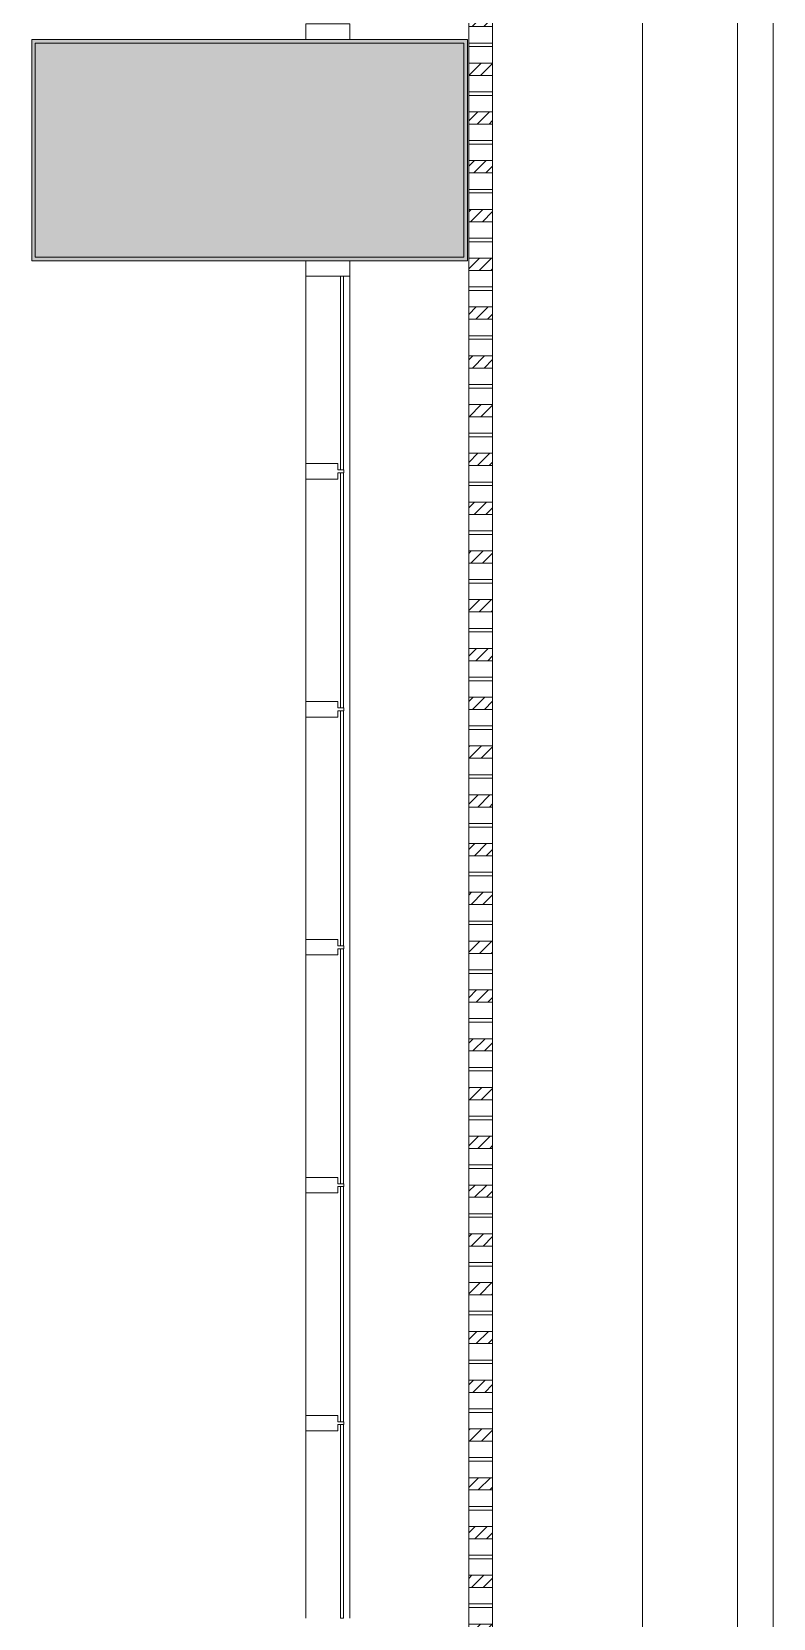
# Model space of a CAD drawing. Header units: millimetres. Extents: x -32090 to 18410, y 18847 to 76047.
# Drawn here: x 15295 to 18410, y 41277 to 47945 of the extents above; entities that cross this region are included whole.
import ezdxf

# ---------------------------------------------------------------- set-up
doc = ezdxf.new("R2010")
doc.units = ezdxf.units.MM
for name, color, linetype, lineweight in [('A-FLOR', 192, 'Continuous', 5), ('A-GLAZ-CURT', 52, 'Continuous', 5), ('A-GLAZ-CWMG', 51, 'Continuous', 5), ('A-WALL', 113, 'Continuous', 5), ('A-WALL-PATT', 111, 'Continuous', 5), ('S-COLS', 52, 'Continuous', 5)]:
    doc.layers.add(name, color=color, linetype=linetype, lineweight=lineweight)

# ---------------------------------------------------------------- blocks, each defined once
blk = doc.blocks.new('GUTTER_1 - GUTTER_1-8544427-1st Traffic Floor Plan - Pedestrian')
at = {"layer": 'A-FLOR'}
for p, q in [((18410.1, 76047.2), (18410.1, 18847)), ((18260.1, 18997), (18260.1, 75897.2))]:
    blk.add_line(p, q, dxfattribs=at)
blk = doc.blocks.new('System Panel - Glass 12mm-11553721-1st Traffic Floor Plan - Pedestrian')
at = {"layer": 'A-GLAZ-CURT'}
for p, q in [((407, -26.5), (-407, -26.5)), ((-407, -26.5), (-407, -38.5)), ((-407, -38.5), (407, -38.5)), ((407, -38.5), (407, -26.5))]:
    blk.add_line(p, q, dxfattribs=at)
blk = doc.blocks.new('System Panel - Glass 12mm-11553712-1st Traffic Floor Plan - Pedestrian')
at = {"layer": 'A-GLAZ-CURT'}
for p, q in [((494, -26.5), (-494, -26.5)), ((-494, -26.5), (-494, -38.5)), ((-494, -38.5), (494, -38.5)), ((494, -38.5), (494, -26.5))]:
    blk.add_line(p, q, dxfattribs=at)
blk = doc.blocks.new('Rectangular Mullion - 185x65-11553719-1st Traffic Floor Plan - Pedestrian')
at = {"layer": 'A-GLAZ-CWMG'}
for p, q in [((16446.1, 46129.5), (16446.1, 46917)), ((16631.1, 46917), (16631.1, 46097))]:
    blk.add_line(p, q, dxfattribs=at)
blk = doc.blocks.new('Rectangular Mullion - 185x65-11428803-1st Traffic Floor Plan - Pedestrian')
at = {"layer": 'A-GLAZ-CWMG'}
for p, q in [((16446.1, 38354.5), (16446.1, 39289.5)), ((16631.1, 39322), (16631.1, 38322))]:
    blk.add_line(p, q, dxfattribs=at)
blk = doc.blocks.new('Rectangular Mullion - 185x65-11553720-1st Traffic Floor Plan - Pedestrian')
at = {"layer": 'A-GLAZ-CWMG'}
for p, q in [((16631.1, 42097), (16631.1, 41277)), ((16446.1, 41277), (16446.1, 42064.5))]:
    blk.add_line(p, q, dxfattribs=at)
blk = doc.blocks.new('Rectangular Mullion - 165X65-11553710-1st Traffic Floor Plan - Pedestrian')
at = {"layer": 'A-GLAZ-CWMG'}
for p, q in [((-32.5, 50), (-32.5, 185)), ((-32.5, 185), (32.5, 185)), ((32.5, 185), (32.5, 50)), ((-6, 50), (-32.5, 50)), ((-6, 25), (-6, 50)), ((6, 25), (-6, 25)), ((32.5, 50), (6, 50)), ((6, 50), (6, 25))]:
    blk.add_line(p, q, dxfattribs=at)
blk = doc.blocks.new('Rectangular Mullion - 185x65-11553714-1st Traffic Floor Plan - Pedestrian')
at = {"layer": 'A-GLAZ-CWMG'}
for p, q in [((0, 185), (-65, 185)), ((-65, 185), (-65, 0)), ((0, 0), (0, 185)), ((-65, 0), (0, 0))]:
    blk.add_line(p, q, dxfattribs=at)
blk = doc.blocks.new('Rectangular Mullion - 185x65-11553713-1st Traffic Floor Plan - Pedestrian')
at = {"layer": 'A-GLAZ-CWMG'}
for p, q in [((-65, 0), (-65, 185)), ((-65, 185), (0, 185)), ((0, 185), (0, 0)), ((0, 0), (-65, 0))]:
    blk.add_line(p, q, dxfattribs=at)
blk = doc.blocks.new('X Block - X Block-V265-1st Traffic Floor Plan - Pedestrian')
at = {"layer": 'A-GLAZ-CURT'}
h = blk.add_hatch(dxfattribs=at)
h.set_pattern_fill('FP_249', color=256, style=0, pattern_type=2)
h.set_pattern_definition([(135, (47984.496, -17181.066), (-24.748737, -24.748737), [])])
h.paths.add_polyline_path([(18.3, -50), (18.3, 50), (-33.3, 50), (-33.3, -50)])
for p, q in [((-102.5, 50), (-102.5, -50)), ((-102.5, 50), (-33.3, 50)), ((18.3, 50), (-33.3, 50)), ((-33.3, 50), (-33.3, -50)), ((18.3, -50), (18.3, 50)), ((18.3, 50), (87.5, 50)), ((87.5, 50), (87.5, -50)), ((-33.3, -50), (-102.5, -50)), ((-33.3, -50), (18.3, -50)), ((87.5, -50), (18.3, -50))]:
    blk.add_line(p, q, dxfattribs=at)
blk = doc.blocks.new('X Block - X Block-V266-1st Traffic Floor Plan - Pedestrian')
at = {"layer": 'A-GLAZ-CURT'}
h = blk.add_hatch(dxfattribs=at)
h.set_pattern_fill('FP_250', color=256, style=0, pattern_type=2)
h.set_pattern_definition([(135, (47779.496, -17181.066), (-24.748737, -24.748737), [])])
h.paths.add_polyline_path([(18.3, -50), (18.3, 50), (-33.3, 50), (-33.3, -50)])
for p, q in [((-102.5, 50), (-102.5, -50)), ((-102.5, 50), (-33.3, 50)), ((18.3, 50), (-33.3, 50)), ((-33.3, 50), (-33.3, -50)), ((18.3, -50), (18.3, 50)), ((18.3, 50), (87.5, 50)), ((87.5, 50), (87.5, -50)), ((-33.3, -50), (-102.5, -50)), ((-33.3, -50), (18.3, -50)), ((87.5, -50), (18.3, -50))]:
    blk.add_line(p, q, dxfattribs=at)
blk = doc.blocks.new('X Block - X Block-V267-1st Traffic Floor Plan - Pedestrian')
at = {"layer": 'A-GLAZ-CURT'}
h = blk.add_hatch(dxfattribs=at)
h.set_pattern_fill('FP_251', color=256, style=0, pattern_type=2)
h.set_pattern_definition([(135, (47574.496, -17181.066), (-24.748737, -24.748737), [])])
h.paths.add_polyline_path([(18.3, -50), (18.3, 50), (-33.3, 50), (-33.3, -50)])
for p, q in [((-102.5, 50), (-102.5, -50)), ((-102.5, 50), (-33.3, 50)), ((18.3, 50), (-33.3, 50)), ((-33.3, 50), (-33.3, -50)), ((18.3, -50), (18.3, 50)), ((18.3, 50), (87.5, 50)), ((87.5, 50), (87.5, -50)), ((-33.3, -50), (-102.5, -50)), ((-33.3, -50), (18.3, -50)), ((87.5, -50), (18.3, -50))]:
    blk.add_line(p, q, dxfattribs=at)
blk = doc.blocks.new('X Block - X Block-V268-1st Traffic Floor Plan - Pedestrian')
at = {"layer": 'A-GLAZ-CURT'}
h = blk.add_hatch(dxfattribs=at)
h.set_pattern_fill('FP_252', color=256, style=0, pattern_type=2)
h.set_pattern_definition([(135, (47369.496, -17181.066), (-24.748737, -24.748737), [])])
h.paths.add_polyline_path([(18.3, -50), (18.3, 50), (-33.3, 50), (-33.3, -50)])
for p, q in [((-102.5, 50), (-102.5, -50)), ((-102.5, 50), (-33.3, 50)), ((18.3, 50), (-33.3, 50)), ((-33.3, 50), (-33.3, -50)), ((18.3, -50), (18.3, 50)), ((18.3, 50), (87.5, 50)), ((87.5, 50), (87.5, -50)), ((-33.3, -50), (-102.5, -50)), ((-33.3, -50), (18.3, -50)), ((87.5, -50), (18.3, -50))]:
    blk.add_line(p, q, dxfattribs=at)
blk = doc.blocks.new('X Block - X Block-V269-1st Traffic Floor Plan - Pedestrian')
at = {"layer": 'A-GLAZ-CURT'}
h = blk.add_hatch(dxfattribs=at)
h.set_pattern_fill('FP_253', color=256, style=0, pattern_type=2)
h.set_pattern_definition([(135, (47164.496, -17181.066), (-24.748737, -24.748737), [])])
h.paths.add_polyline_path([(18.3, -50), (18.3, 50), (-33.3, 50), (-33.3, -50)])
for p, q in [((-102.5, 50), (-102.5, -50)), ((-102.5, 50), (-33.3, 50)), ((18.3, 50), (-33.3, 50)), ((-33.3, 50), (-33.3, -50)), ((18.3, -50), (18.3, 50)), ((18.3, 50), (87.5, 50)), ((87.5, 50), (87.5, -50)), ((-33.3, -50), (-102.5, -50)), ((-33.3, -50), (18.3, -50)), ((87.5, -50), (18.3, -50))]:
    blk.add_line(p, q, dxfattribs=at)
blk = doc.blocks.new('X Block - X Block-V270-1st Traffic Floor Plan - Pedestrian')
at = {"layer": 'A-GLAZ-CURT'}
h = blk.add_hatch(dxfattribs=at)
h.set_pattern_fill('FP_254', color=256, style=0, pattern_type=2)
h.set_pattern_definition([(135, (46959.496, -17181.066), (-24.748737, -24.748737), [])])
h.paths.add_polyline_path([(18.3, -50), (18.3, 50), (-33.3, 50), (-33.3, -50)])
for p, q in [((-102.5, 50), (-102.5, -50)), ((-102.5, 50), (-33.3, 50)), ((18.3, 50), (-33.3, 50)), ((-33.3, 50), (-33.3, -50)), ((18.3, -50), (18.3, 50)), ((18.3, 50), (87.5, 50)), ((87.5, 50), (87.5, -50)), ((-33.3, -50), (-102.5, -50)), ((-33.3, -50), (18.3, -50)), ((87.5, -50), (18.3, -50))]:
    blk.add_line(p, q, dxfattribs=at)
blk = doc.blocks.new('X Block - X Block-V271-1st Traffic Floor Plan - Pedestrian')
at = {"layer": 'A-GLAZ-CURT'}
h = blk.add_hatch(dxfattribs=at)
h.set_pattern_fill('FP_255', color=256, style=0, pattern_type=2)
h.set_pattern_definition([(135, (46754.496, -17181.066), (-24.748737, -24.748737), [])])
h.paths.add_polyline_path([(18.3, 50), (-33.3, 50), (-33.3, -50), (18.3, -50)])
for p, q in [((-102.5, 50), (-102.5, -50)), ((-102.5, 50), (-33.3, 50)), ((18.3, 50), (-33.3, 50)), ((-33.3, 50), (-33.3, -50)), ((18.3, -50), (18.3, 50)), ((18.3, 50), (87.5, 50)), ((87.5, 50), (87.5, -50)), ((-33.3, -50), (-102.5, -50)), ((-33.3, -50), (18.3, -50)), ((87.5, -50), (18.3, -50))]:
    blk.add_line(p, q, dxfattribs=at)
blk = doc.blocks.new('X Block - X Block-V272-1st Traffic Floor Plan - Pedestrian')
at = {"layer": 'A-GLAZ-CURT'}
h = blk.add_hatch(dxfattribs=at)
h.set_pattern_fill('FP_256', color=256, style=0, pattern_type=2)
h.set_pattern_definition([(135, (46549.496, -17181.066), (-24.748737, -24.748737), [])])
h.paths.add_polyline_path([(18.3, -50), (18.3, 50), (-33.3, 50), (-33.3, -50)])
for p, q in [((-102.5, 50), (-102.5, -50)), ((-102.5, 50), (-33.3, 50)), ((18.3, 50), (-33.3, 50)), ((-33.3, 50), (-33.3, -50)), ((18.3, -50), (18.3, 50)), ((18.3, 50), (87.5, 50)), ((87.5, 50), (87.5, -50)), ((-33.3, -50), (-102.5, -50)), ((-33.3, -50), (18.3, -50)), ((87.5, -50), (18.3, -50))]:
    blk.add_line(p, q, dxfattribs=at)
blk = doc.blocks.new('X Block - X Block-V273-1st Traffic Floor Plan - Pedestrian')
at = {"layer": 'A-GLAZ-CURT'}
h = blk.add_hatch(dxfattribs=at)
h.set_pattern_fill('FP_257', color=256, style=0, pattern_type=2)
h.set_pattern_definition([(135, (46344.496, -17181.066), (-24.748737, -24.748737), [])])
h.paths.add_polyline_path([(18.3, -50), (18.3, 50), (-33.3, 50), (-33.3, -50)])
for p, q in [((-102.5, 50), (-102.5, -50)), ((-102.5, 50), (-33.3, 50)), ((18.3, 50), (-33.3, 50)), ((-33.3, 50), (-33.3, -50)), ((18.3, -50), (18.3, 50)), ((18.3, 50), (87.5, 50)), ((87.5, 50), (87.5, -50)), ((-33.3, -50), (-102.5, -50)), ((-33.3, -50), (18.3, -50)), ((87.5, -50), (18.3, -50))]:
    blk.add_line(p, q, dxfattribs=at)
blk = doc.blocks.new('X Block - X Block-V274-1st Traffic Floor Plan - Pedestrian')
at = {"layer": 'A-GLAZ-CURT'}
h = blk.add_hatch(dxfattribs=at)
h.set_pattern_fill('FP_258', color=256, style=0, pattern_type=2)
h.set_pattern_definition([(135, (46139.496, -17181.066), (-24.748737, -24.748737), [])])
h.paths.add_polyline_path([(18.3, -50), (18.3, 50), (-33.3, 50), (-33.3, -50)])
for p, q in [((-102.5, 50), (-102.5, -50)), ((-102.5, 50), (-33.3, 50)), ((18.3, 50), (-33.3, 50)), ((-33.3, 50), (-33.3, -50)), ((18.3, -50), (18.3, 50)), ((18.3, 50), (87.5, 50)), ((87.5, 50), (87.5, -50)), ((-33.3, -50), (-102.5, -50)), ((-33.3, -50), (18.3, -50)), ((87.5, -50), (18.3, -50))]:
    blk.add_line(p, q, dxfattribs=at)
blk = doc.blocks.new('X Block - X Block-V275-1st Traffic Floor Plan - Pedestrian')
at = {"layer": 'A-GLAZ-CURT'}
h = blk.add_hatch(dxfattribs=at)
h.set_pattern_fill('FP_259', color=256, style=0, pattern_type=2)
h.set_pattern_definition([(135, (45934.496, -17181.066), (-24.748737, -24.748737), [])])
h.paths.add_polyline_path([(18.3, -50), (18.3, 50), (-33.3, 50), (-33.3, -50)])
for p, q in [((-102.5, 50), (-102.5, -50)), ((-102.5, 50), (-33.3, 50)), ((18.3, 50), (-33.3, 50)), ((-33.3, 50), (-33.3, -50)), ((18.3, -50), (18.3, 50)), ((18.3, 50), (87.5, 50)), ((87.5, 50), (87.5, -50)), ((-33.3, -50), (-102.5, -50)), ((-33.3, -50), (18.3, -50)), ((87.5, -50), (18.3, -50))]:
    blk.add_line(p, q, dxfattribs=at)
blk = doc.blocks.new('X Block - X Block-V276-1st Traffic Floor Plan - Pedestrian')
at = {"layer": 'A-GLAZ-CURT'}
h = blk.add_hatch(dxfattribs=at)
h.set_pattern_fill('FP_260', color=256, style=0, pattern_type=2)
h.set_pattern_definition([(135, (45729.496, -17181.066), (-24.748737, -24.748737), [])])
h.paths.add_polyline_path([(18.3, -50), (18.3, 50), (-33.3, 50), (-33.3, -50)])
for p, q in [((-102.5, 50), (-102.5, -50)), ((-102.5, 50), (-33.3, 50)), ((18.3, 50), (-33.3, 50)), ((-33.3, 50), (-33.3, -50)), ((18.3, -50), (18.3, 50)), ((18.3, 50), (87.5, 50)), ((87.5, 50), (87.5, -50)), ((-33.3, -50), (-102.5, -50)), ((-33.3, -50), (18.3, -50)), ((87.5, -50), (18.3, -50))]:
    blk.add_line(p, q, dxfattribs=at)
blk = doc.blocks.new('X Block - X Block-V277-1st Traffic Floor Plan - Pedestrian')
at = {"layer": 'A-GLAZ-CURT'}
h = blk.add_hatch(dxfattribs=at)
h.set_pattern_fill('FP_261', color=256, style=0, pattern_type=2)
h.set_pattern_definition([(135, (45524.496, -17181.066), (-24.748737, -24.748737), [])])
h.paths.add_polyline_path([(18.3, -50), (18.3, 50), (-33.3, 50), (-33.3, -50)])
for p, q in [((-102.5, 50), (-102.5, -50)), ((-102.5, 50), (-33.3, 50)), ((18.3, 50), (-33.3, 50)), ((-33.3, 50), (-33.3, -50)), ((18.3, -50), (18.3, 50)), ((18.3, 50), (87.5, 50)), ((87.5, 50), (87.5, -50)), ((-33.3, -50), (-102.5, -50)), ((-33.3, -50), (18.3, -50)), ((87.5, -50), (18.3, -50))]:
    blk.add_line(p, q, dxfattribs=at)
blk = doc.blocks.new('X Block - X Block-V278-1st Traffic Floor Plan - Pedestrian')
at = {"layer": 'A-GLAZ-CURT'}
h = blk.add_hatch(dxfattribs=at)
h.set_pattern_fill('FP_262', color=256, style=0, pattern_type=2)
h.set_pattern_definition([(135, (45319.496, -17181.066), (-24.748737, -24.748737), [])])
h.paths.add_polyline_path([(18.3, -50), (18.3, 50), (-33.3, 50), (-33.3, -50)])
for p, q in [((-102.5, 50), (-102.5, -50)), ((-102.5, 50), (-33.3, 50)), ((18.3, 50), (-33.3, 50)), ((-33.3, 50), (-33.3, -50)), ((18.3, -50), (18.3, 50)), ((18.3, 50), (87.5, 50)), ((87.5, 50), (87.5, -50)), ((-33.3, -50), (-102.5, -50)), ((-33.3, -50), (18.3, -50)), ((87.5, -50), (18.3, -50))]:
    blk.add_line(p, q, dxfattribs=at)
blk = doc.blocks.new('X Block - X Block-V279-1st Traffic Floor Plan - Pedestrian')
at = {"layer": 'A-GLAZ-CURT'}
h = blk.add_hatch(dxfattribs=at)
h.set_pattern_fill('FP_263', color=256, style=0, pattern_type=2)
h.set_pattern_definition([(135, (45114.496, -17181.066), (-24.748737, -24.748737), [])])
h.paths.add_polyline_path([(18.3, -50), (18.3, 50), (-33.3, 50), (-33.3, -50)])
for p, q in [((-102.5, 50), (-102.5, -50)), ((-102.5, 50), (-33.3, 50)), ((18.3, 50), (-33.3, 50)), ((-33.3, 50), (-33.3, -50)), ((18.3, -50), (18.3, 50)), ((18.3, 50), (87.5, 50)), ((87.5, 50), (87.5, -50)), ((-33.3, -50), (-102.5, -50)), ((-33.3, -50), (18.3, -50)), ((87.5, -50), (18.3, -50))]:
    blk.add_line(p, q, dxfattribs=at)
blk = doc.blocks.new('X Block - X Block-V280-1st Traffic Floor Plan - Pedestrian')
at = {"layer": 'A-GLAZ-CURT'}
h = blk.add_hatch(dxfattribs=at)
h.set_pattern_fill('FP_264', color=256, style=0, pattern_type=2)
h.set_pattern_definition([(135, (44909.496, -17181.066), (-24.748737, -24.748737), [])])
h.paths.add_polyline_path([(18.3, -50), (18.3, 50), (-33.3, 50), (-33.3, -50)])
for p, q in [((-102.5, 50), (-102.5, -50)), ((-102.5, 50), (-33.3, 50)), ((18.3, 50), (-33.3, 50)), ((-33.3, 50), (-33.3, -50)), ((18.3, -50), (18.3, 50)), ((18.3, 50), (87.5, 50)), ((87.5, 50), (87.5, -50)), ((-33.3, -50), (-102.5, -50)), ((-33.3, -50), (18.3, -50)), ((87.5, -50), (18.3, -50))]:
    blk.add_line(p, q, dxfattribs=at)
blk = doc.blocks.new('X Block - X Block-V281-1st Traffic Floor Plan - Pedestrian')
at = {"layer": 'A-GLAZ-CURT'}
h = blk.add_hatch(dxfattribs=at)
h.set_pattern_fill('FP_265', color=256, style=0, pattern_type=2)
h.set_pattern_definition([(135, (44704.496, -17181.066), (-24.748737, -24.748737), [])])
h.paths.add_polyline_path([(18.3, 50), (-33.3, 50), (-33.3, -50), (18.3, -50)])
for p, q in [((-102.5, 50), (-102.5, -50)), ((-102.5, 50), (-33.3, 50)), ((18.3, 50), (-33.3, 50)), ((-33.3, 50), (-33.3, -50)), ((18.3, -50), (18.3, 50)), ((18.3, 50), (87.5, 50)), ((87.5, 50), (87.5, -50)), ((-33.3, -50), (-102.5, -50)), ((-33.3, -50), (18.3, -50)), ((87.5, -50), (18.3, -50))]:
    blk.add_line(p, q, dxfattribs=at)
blk = doc.blocks.new('X Block - X Block-V282-1st Traffic Floor Plan - Pedestrian')
at = {"layer": 'A-GLAZ-CURT'}
h = blk.add_hatch(dxfattribs=at)
h.set_pattern_fill('FP_266', color=256, style=0, pattern_type=2)
h.set_pattern_definition([(135, (44499.496, -17181.066), (-24.748737, -24.748737), [])])
h.paths.add_polyline_path([(18.3, -50), (18.3, 50), (-33.3, 50), (-33.3, -50)])
for p, q in [((-102.5, 50), (-102.5, -50)), ((-102.5, 50), (-33.3, 50)), ((18.3, 50), (-33.3, 50)), ((-33.3, 50), (-33.3, -50)), ((18.3, -50), (18.3, 50)), ((18.3, 50), (87.5, 50)), ((87.5, 50), (87.5, -50)), ((-33.3, -50), (-102.5, -50)), ((-33.3, -50), (18.3, -50)), ((87.5, -50), (18.3, -50))]:
    blk.add_line(p, q, dxfattribs=at)
blk = doc.blocks.new('X Block - X Block-V283-1st Traffic Floor Plan - Pedestrian')
at = {"layer": 'A-GLAZ-CURT'}
h = blk.add_hatch(dxfattribs=at)
h.set_pattern_fill('FP_267', color=256, style=0, pattern_type=2)
h.set_pattern_definition([(135, (44294.496, -17181.066), (-24.748737, -24.748737), [])])
h.paths.add_polyline_path([(18.3, -50), (18.3, 50), (-33.3, 50), (-33.3, -50)])
for p, q in [((-102.5, 50), (-102.5, -50)), ((-102.5, 50), (-33.3, 50)), ((18.3, 50), (-33.3, 50)), ((-33.3, 50), (-33.3, -50)), ((18.3, -50), (18.3, 50)), ((18.3, 50), (87.5, 50)), ((87.5, 50), (87.5, -50)), ((-33.3, -50), (-102.5, -50)), ((-33.3, -50), (18.3, -50)), ((87.5, -50), (18.3, -50))]:
    blk.add_line(p, q, dxfattribs=at)
blk = doc.blocks.new('X Block - X Block-V284-1st Traffic Floor Plan - Pedestrian')
at = {"layer": 'A-GLAZ-CURT'}
h = blk.add_hatch(dxfattribs=at)
h.set_pattern_fill('FP_268', color=256, style=0, pattern_type=2)
h.set_pattern_definition([(135, (44089.496, -17181.066), (-24.748737, -24.748737), [])])
h.paths.add_polyline_path([(18.3, -50), (18.3, 50), (-33.3, 50), (-33.3, -50)])
for p, q in [((-102.5, 50), (-102.5, -50)), ((-102.5, 50), (-33.3, 50)), ((18.3, 50), (-33.3, 50)), ((-33.3, 50), (-33.3, -50)), ((18.3, -50), (18.3, 50)), ((18.3, 50), (87.5, 50)), ((87.5, 50), (87.5, -50)), ((-33.3, -50), (-102.5, -50)), ((-33.3, -50), (18.3, -50)), ((87.5, -50), (18.3, -50))]:
    blk.add_line(p, q, dxfattribs=at)
blk = doc.blocks.new('X Block - X Block-V285-1st Traffic Floor Plan - Pedestrian')
at = {"layer": 'A-GLAZ-CURT'}
h = blk.add_hatch(dxfattribs=at)
h.set_pattern_fill('FP_269', color=256, style=0, pattern_type=2)
h.set_pattern_definition([(135, (43884.496, -17181.066), (-24.748737, -24.748737), [])])
h.paths.add_polyline_path([(18.3, -50), (18.3, 50), (-33.3, 50), (-33.3, -50)])
for p, q in [((-102.5, 50), (-102.5, -50)), ((-102.5, 50), (-33.3, 50)), ((18.3, 50), (-33.3, 50)), ((-33.3, 50), (-33.3, -50)), ((18.3, -50), (18.3, 50)), ((18.3, 50), (87.5, 50)), ((87.5, 50), (87.5, -50)), ((-33.3, -50), (-102.5, -50)), ((-33.3, -50), (18.3, -50)), ((87.5, -50), (18.3, -50))]:
    blk.add_line(p, q, dxfattribs=at)
blk = doc.blocks.new('X Block - X Block-V286-1st Traffic Floor Plan - Pedestrian')
at = {"layer": 'A-GLAZ-CURT'}
h = blk.add_hatch(dxfattribs=at)
h.set_pattern_fill('FP_270', color=256, style=0, pattern_type=2)
h.set_pattern_definition([(135, (43679.496, -17181.066), (-24.748737, -24.748737), [])])
h.paths.add_polyline_path([(18.3, -50), (18.3, 50), (-33.3, 50), (-33.3, -50)])
for p, q in [((-102.5, 50), (-102.5, -50)), ((-102.5, 50), (-33.3, 50)), ((18.3, 50), (-33.3, 50)), ((-33.3, 50), (-33.3, -50)), ((18.3, -50), (18.3, 50)), ((18.3, 50), (87.5, 50)), ((87.5, 50), (87.5, -50)), ((-33.3, -50), (-102.5, -50)), ((-33.3, -50), (18.3, -50)), ((87.5, -50), (18.3, -50))]:
    blk.add_line(p, q, dxfattribs=at)
blk = doc.blocks.new('X Block - X Block-V287-1st Traffic Floor Plan - Pedestrian')
at = {"layer": 'A-GLAZ-CURT'}
h = blk.add_hatch(dxfattribs=at)
h.set_pattern_fill('FP_271', color=256, style=0, pattern_type=2)
h.set_pattern_definition([(135, (43474.496, -17181.066), (-24.748737, -24.748737), [])])
h.paths.add_polyline_path([(18.3, -50), (18.3, 50), (-33.3, 50), (-33.3, -50)])
for p, q in [((-102.5, 50), (-102.5, -50)), ((-102.5, 50), (-33.3, 50)), ((18.3, 50), (-33.3, 50)), ((-33.3, 50), (-33.3, -50)), ((18.3, -50), (18.3, 50)), ((18.3, 50), (87.5, 50)), ((87.5, 50), (87.5, -50)), ((-33.3, -50), (-102.5, -50)), ((-33.3, -50), (18.3, -50)), ((87.5, -50), (18.3, -50))]:
    blk.add_line(p, q, dxfattribs=at)
blk = doc.blocks.new('X Block - X Block-V288-1st Traffic Floor Plan - Pedestrian')
at = {"layer": 'A-GLAZ-CURT'}
h = blk.add_hatch(dxfattribs=at)
h.set_pattern_fill('FP_272', color=256, style=0, pattern_type=2)
h.set_pattern_definition([(135, (43269.496, -17181.066), (-24.748737, -24.748737), [])])
h.paths.add_polyline_path([(18.3, -50), (18.3, 50), (-33.3, 50), (-33.3, -50)])
for p, q in [((-102.5, 50), (-102.5, -50)), ((-102.5, 50), (-33.3, 50)), ((18.3, 50), (-33.3, 50)), ((-33.3, 50), (-33.3, -50)), ((18.3, -50), (18.3, 50)), ((18.3, 50), (87.5, 50)), ((87.5, 50), (87.5, -50)), ((-33.3, -50), (-102.5, -50)), ((-33.3, -50), (18.3, -50)), ((87.5, -50), (18.3, -50))]:
    blk.add_line(p, q, dxfattribs=at)
blk = doc.blocks.new('X Block - X Block-V289-1st Traffic Floor Plan - Pedestrian')
at = {"layer": 'A-GLAZ-CURT'}
h = blk.add_hatch(dxfattribs=at)
h.set_pattern_fill('FP_273', color=256, style=0, pattern_type=2)
h.set_pattern_definition([(135, (43064.496, -17181.066), (-24.748737, -24.748737), [])])
h.paths.add_polyline_path([(18.3, -50), (18.3, 50), (-33.3, 50), (-33.3, -50)])
for p, q in [((-102.5, 50), (-102.5, -50)), ((-102.5, 50), (-33.3, 50)), ((18.3, 50), (-33.3, 50)), ((-33.3, 50), (-33.3, -50)), ((18.3, -50), (18.3, 50)), ((18.3, 50), (87.5, 50)), ((87.5, 50), (87.5, -50)), ((-33.3, -50), (-102.5, -50)), ((-33.3, -50), (18.3, -50)), ((87.5, -50), (18.3, -50))]:
    blk.add_line(p, q, dxfattribs=at)
blk = doc.blocks.new('X Block - X Block-V290-1st Traffic Floor Plan - Pedestrian')
at = {"layer": 'A-GLAZ-CURT'}
h = blk.add_hatch(dxfattribs=at)
h.set_pattern_fill('FP_274', color=256, style=0, pattern_type=2)
h.set_pattern_definition([(135, (42859.496, -17181.066), (-24.748737, -24.748737), [])])
h.paths.add_polyline_path([(18.3, -50), (18.3, 50), (-33.3, 50), (-33.3, -50)])
for p, q in [((-102.5, 50), (-102.5, -50)), ((-102.5, 50), (-33.3, 50)), ((18.3, 50), (-33.3, 50)), ((-33.3, 50), (-33.3, -50)), ((18.3, -50), (18.3, 50)), ((18.3, 50), (87.5, 50)), ((87.5, 50), (87.5, -50)), ((-33.3, -50), (-102.5, -50)), ((-33.3, -50), (18.3, -50)), ((87.5, -50), (18.3, -50))]:
    blk.add_line(p, q, dxfattribs=at)
blk = doc.blocks.new('X Block - X Block-V291-1st Traffic Floor Plan - Pedestrian')
at = {"layer": 'A-GLAZ-CURT'}
h = blk.add_hatch(dxfattribs=at)
h.set_pattern_fill('FP_275', color=256, style=0, pattern_type=2)
h.set_pattern_definition([(135, (42654.496, -17181.066), (-24.748737, -24.748737), [])])
h.paths.add_polyline_path([(18.3, 50), (-33.3, 50), (-33.3, -50), (18.3, -50)])
for p, q in [((-102.5, 50), (-102.5, -50)), ((-102.5, 50), (-33.3, 50)), ((18.3, 50), (-33.3, 50)), ((-33.3, 50), (-33.3, -50)), ((18.3, -50), (18.3, 50)), ((18.3, 50), (87.5, 50)), ((87.5, 50), (87.5, -50)), ((-33.3, -50), (-102.5, -50)), ((-33.3, -50), (18.3, -50)), ((87.5, -50), (18.3, -50))]:
    blk.add_line(p, q, dxfattribs=at)
blk = doc.blocks.new('X Block - X Block-V292-1st Traffic Floor Plan - Pedestrian')
at = {"layer": 'A-GLAZ-CURT'}
h = blk.add_hatch(dxfattribs=at)
h.set_pattern_fill('FP_276', color=256, style=0, pattern_type=2)
h.set_pattern_definition([(135, (42449.496, -17181.066), (-24.748737, -24.748737), [])])
h.paths.add_polyline_path([(18.3, -50), (18.3, 50), (-33.3, 50), (-33.3, -50)])
for p, q in [((-102.5, 50), (-102.5, -50)), ((-102.5, 50), (-33.3, 50)), ((18.3, 50), (-33.3, 50)), ((-33.3, 50), (-33.3, -50)), ((18.3, -50), (18.3, 50)), ((18.3, 50), (87.5, 50)), ((87.5, 50), (87.5, -50)), ((-33.3, -50), (-102.5, -50)), ((-33.3, -50), (18.3, -50)), ((87.5, -50), (18.3, -50))]:
    blk.add_line(p, q, dxfattribs=at)
blk = doc.blocks.new('X Block - X Block-V293-1st Traffic Floor Plan - Pedestrian')
at = {"layer": 'A-GLAZ-CURT'}
h = blk.add_hatch(dxfattribs=at)
h.set_pattern_fill('FP_277', color=256, style=0, pattern_type=2)
h.set_pattern_definition([(135, (42244.496, -17181.066), (-24.748737, -24.748737), [])])
h.paths.add_polyline_path([(18.3, -50), (18.3, 50), (-33.3, 50), (-33.3, -50)])
for p, q in [((-102.5, 50), (-102.5, -50)), ((-102.5, 50), (-33.3, 50)), ((18.3, 50), (-33.3, 50)), ((-33.3, 50), (-33.3, -50)), ((18.3, -50), (18.3, 50)), ((18.3, 50), (87.5, 50)), ((87.5, 50), (87.5, -50)), ((-33.3, -50), (-102.5, -50)), ((-33.3, -50), (18.3, -50)), ((87.5, -50), (18.3, -50))]:
    blk.add_line(p, q, dxfattribs=at)
blk = doc.blocks.new('X Block - X Block-V294-1st Traffic Floor Plan - Pedestrian')
at = {"layer": 'A-GLAZ-CURT'}
h = blk.add_hatch(dxfattribs=at)
h.set_pattern_fill('FP_278', color=256, style=0, pattern_type=2)
h.set_pattern_definition([(135, (42039.496, -17181.066), (-24.748737, -24.748737), [])])
h.paths.add_polyline_path([(18.3, 50), (-33.3, 50), (-33.3, -50), (18.3, -50)])
for p, q in [((-102.5, 50), (-102.5, -50)), ((-102.5, 50), (-33.3, 50)), ((18.3, 50), (-33.3, 50)), ((-33.3, 50), (-33.3, -50)), ((18.3, -50), (18.3, 50)), ((18.3, 50), (87.5, 50)), ((87.5, 50), (87.5, -50)), ((-33.3, -50), (-102.5, -50)), ((-33.3, -50), (18.3, -50)), ((87.5, -50), (18.3, -50))]:
    blk.add_line(p, q, dxfattribs=at)
blk = doc.blocks.new('X Block - X Block-V295-1st Traffic Floor Plan - Pedestrian')
at = {"layer": 'A-GLAZ-CURT'}
h = blk.add_hatch(dxfattribs=at)
h.set_pattern_fill('FP_279', color=256, style=0, pattern_type=2)
h.set_pattern_definition([(135, (41834.496, -17181.066), (-24.748737, -24.748737), [])])
h.paths.add_polyline_path([(18.3, -50), (18.3, 50), (-33.3, 50), (-33.3, -50)])
for p, q in [((-102.5, 50), (-102.5, -50)), ((-102.5, 50), (-33.3, 50)), ((18.3, 50), (-33.3, 50)), ((-33.3, 50), (-33.3, -50)), ((18.3, -50), (18.3, 50)), ((18.3, 50), (87.5, 50)), ((87.5, 50), (87.5, -50)), ((-33.3, -50), (-102.5, -50)), ((-33.3, -50), (18.3, -50)), ((87.5, -50), (18.3, -50))]:
    blk.add_line(p, q, dxfattribs=at)
blk = doc.blocks.new('X Block - X Block-V296-1st Traffic Floor Plan - Pedestrian')
at = {"layer": 'A-GLAZ-CURT'}
h = blk.add_hatch(dxfattribs=at)
h.set_pattern_fill('FP_280', color=256, style=0, pattern_type=2)
h.set_pattern_definition([(135, (41629.496, -17181.066), (-24.748737, -24.748737), [])])
h.paths.add_polyline_path([(18.3, -50), (18.3, 50), (-33.3, 50), (-33.3, -50)])
for p, q in [((-102.5, 50), (-102.5, -50)), ((-102.5, 50), (-33.3, 50)), ((18.3, 50), (-33.3, 50)), ((-33.3, 50), (-33.3, -50)), ((18.3, -50), (18.3, 50)), ((18.3, 50), (87.5, 50)), ((87.5, 50), (87.5, -50)), ((-33.3, -50), (-102.5, -50)), ((-33.3, -50), (18.3, -50)), ((87.5, -50), (18.3, -50))]:
    blk.add_line(p, q, dxfattribs=at)
blk = doc.blocks.new('X Block - X Block-V297-1st Traffic Floor Plan - Pedestrian')
at = {"layer": 'A-GLAZ-CURT'}
h = blk.add_hatch(dxfattribs=at)
h.set_pattern_fill('FP_281', color=256, style=0, pattern_type=2)
h.set_pattern_definition([(135, (41424.496, -17181.066), (-24.748737, -24.748737), [])])
h.paths.add_polyline_path([(18.3, -50), (18.3, 50), (-33.3, 50), (-33.3, -50)])
for p, q in [((-102.5, 50), (-102.5, -50)), ((-102.5, 50), (-33.3, 50)), ((18.3, 50), (-33.3, 50)), ((-33.3, 50), (-33.3, -50)), ((18.3, -50), (18.3, 50)), ((18.3, 50), (87.5, 50)), ((87.5, 50), (87.5, -50)), ((-33.3, -50), (-102.5, -50)), ((-33.3, -50), (18.3, -50)), ((87.5, -50), (18.3, -50))]:
    blk.add_line(p, q, dxfattribs=at)
blk = doc.blocks.new('X Block - X Block-V298-1st Traffic Floor Plan - Pedestrian')
at = {"layer": 'A-GLAZ-CURT'}
h = blk.add_hatch(dxfattribs=at)
h.set_pattern_fill('FP_282', color=256, style=0, pattern_type=2)
h.set_pattern_definition([(135, (41219.496, -17181.066), (-24.748737, -24.748737), [])])
h.paths.add_polyline_path([(18.3, -50), (18.3, 50), (-33.3, 50), (-33.3, -50)])
for p, q in [((-102.5, 50), (-102.5, -50)), ((-102.5, 50), (-33.3, 50)), ((18.3, 50), (-33.3, 50)), ((-33.3, 50), (-33.3, -50)), ((18.3, -50), (18.3, 50)), ((18.3, 50), (87.5, 50)), ((87.5, 50), (87.5, -50)), ((-33.3, -50), (-102.5, -50)), ((-33.3, -50), (18.3, -50)), ((87.5, -50), (18.3, -50))]:
    blk.add_line(p, q, dxfattribs=at)
blk = doc.blocks.new('Rectangular Mullion - 15 x 100mm-V155-1st Traffic Floor Plan - Pedestrian')
at = {"layer": 'A-GLAZ-CWMG'}
for p, q in [((-23149.9, 65882), (-23134.9, 65882)), ((-23134.9, 65782), (-23149.9, 65782))]:
    blk.add_line(p, q, dxfattribs=at)

msp = doc.modelspace()

# ---------------------------------------------------------------- hatches: boundary and pattern name
at = {"layer": 'A-WALL-PATT'}
for points in [[(16307, 47897), (17110.1, 47897), (17110.1, 47912), (15295.1, 47912), (15295.1, 47897), (15310.1, 47897)], [(15310.1, 46982), (15310.1, 47897), (15295.1, 47897), (15295.1, 46982)], [(17110.1, 46982), (17125.1, 46982), (17125.1, 47912), (17110.1, 47912), (17110.1, 46997)], [(17110.1, 46982), (17110.1, 46997), (15310.1, 46997), (15310.1, 46982), (16885.1, 46982)]]:
    msp.add_hatch(color=256, dxfattribs=at).paths.add_polyline_path(points)
at = {"layer": 'S-COLS'}
h = msp.add_hatch(dxfattribs=at)
h.set_pattern_fill('FP_1', color=256, style=0, pattern_type=2)
h.set_pattern_definition([(50, (0, 0), (63.763904, -5.57885), [6.667, -73.342]), (355, (0, 0), (-12.334876, 66.86951), [5.334, -58.674]), (100.451, (5.314, -0.465), (51.43036, 61.29098), [5.667, -62.332]), (46.184, (0, 17.78), (94.87722, -14.71484), [10.001, -110.014]), (96.636, (7.91, 16.55), (83.09115, 86.5993), [8.5, -93.497]), (351.184, (0, 17.78), (83.09204, 86.59928), [8.001, -88.011]), (21, (8.89, 13.335), (53.064487, -35.792726), [6.667, -73.342]), (326, (8.89, 13.335), (21.63066, 64.46546), [5.334, -58.674]), (71.451, (13.31, 10.35), (74.69646, 28.67237), [5.667, -62.332]), (37.5, (0, 0), (1.080413, 29.594271), [1.676, -56.286, 1.676, -57.887, -58.896]), (37.5, (0, 0), (1.080413, 29.594271), [-117.526, 1.676, -57.22]), (7.5, (0, 0), (23.386368, 35.063507), [1.676, -32.283, 1.676, -54.953, -22.447]), (7.5, (0, 0), (23.386368, 35.063507), [-90.589, 1.676, -20.771]), (327.5, (-19.825, 0), (47.456567, -2.005468), [1.676, -20.549, 1.676, -67.666, -92.011]), (327.5, (-19.825, 0), (47.456567, -2.005468), [-91.567, 1.676, -90.335]), (317.5, (-28.715, 0), (51.844948, 8.89904), [1.676, -27.216, 1.676, -44.374, -65.341]), (317.5, (-28.715, 0), (51.844948, 8.89904), [-74.943, 1.676, -63.665]), (45, (0, 0), (-26.715908, 26.715908), []), (45, (0, 10.89), (-26.715908, 26.715908), [])])
h.paths.add_polyline_path([(16307, 46997), (17110.1, 46997), (17110.1, 47897), (15310.1, 47897), (15310.1, 46997)])

# ---------------------------------------------------------------- linework, layer by layer
at = {"layer": 'A-FLOR'}
msp.add_line((17860.1, 75497.2), (17860.1, 33547), dxfattribs=at)
at = {"layer": 'A-WALL', "lineweight": 15}
for p, q in [((17125.1, 47912), (15295.1, 47912)), ((15295.1, 47912), (15295.1, 46982)), ((15310.1, 47897), (17110.1, 47897)), ((15310.1, 46997), (15310.1, 47897)), ((17110.1, 47897), (17110.1, 46997)), ((17125.1, 46982), (17125.1, 47912)), ((15295.1, 46982), (17125.1, 46982)), ((17110.1, 46997), (15310.1, 46997))]:
    msp.add_line(p, q, dxfattribs=at)
at = {"layer": 'S-COLS', "lineweight": 15}
for p, q in [((17110.1, 47897), (15310.1, 47897)), ((15310.1, 47897), (15310.1, 46997)), ((17110.1, 46997), (17110.1, 47897)), ((15310.1, 46997), (17110.1, 46997))]:
    msp.add_line(p, q, dxfattribs=at)

# ---------------------------------------------------------------- block references
at = {"layer": 'A-FLOR'}
msp.add_blockref('GUTTER_1 - GUTTER_1-8544427-1st Traffic Floor Plan - Pedestrian', (0, 0), dxfattribs=at)
at = {"layer": 'A-GLAZ-CURT', "rotation": 270}
for name, p in [('X Block - X Block-V265-1st Traffic Floor Plan - Pedestrian', (17181.1, 47984.5)), ('X Block - X Block-V266-1st Traffic Floor Plan - Pedestrian', (17181.1, 47779.5)), ('X Block - X Block-V267-1st Traffic Floor Plan - Pedestrian', (17181.1, 47574.5)), ('X Block - X Block-V268-1st Traffic Floor Plan - Pedestrian', (17181.1, 47369.5)), ('X Block - X Block-V269-1st Traffic Floor Plan - Pedestrian', (17181.1, 47164.5)), ('X Block - X Block-V270-1st Traffic Floor Plan - Pedestrian', (17181.1, 46959.5)), ('System Panel - Glass 12mm-11553721-1st Traffic Floor Plan - Pedestrian', (16631.1, 46510)), ('X Block - X Block-V271-1st Traffic Floor Plan - Pedestrian', (17181.1, 46754.5)), ('X Block - X Block-V272-1st Traffic Floor Plan - Pedestrian', (17181.1, 46549.5)), ('X Block - X Block-V273-1st Traffic Floor Plan - Pedestrian', (17181.1, 46344.5)), ('X Block - X Block-V274-1st Traffic Floor Plan - Pedestrian', (17181.1, 46139.5)), ('System Panel - Glass 12mm-11553712-1st Traffic Floor Plan - Pedestrian', (16631.1, 45597)), ('X Block - X Block-V275-1st Traffic Floor Plan - Pedestrian', (17181.1, 45934.5)), ('X Block - X Block-V276-1st Traffic Floor Plan - Pedestrian', (17181.1, 45729.5)), ('X Block - X Block-V277-1st Traffic Floor Plan - Pedestrian', (17181.1, 45524.5)), ('X Block - X Block-V278-1st Traffic Floor Plan - Pedestrian', (17181.1, 45319.5)), ('X Block - X Block-V279-1st Traffic Floor Plan - Pedestrian', (17181.1, 45114.5)), ('System Panel - Glass 12mm-11553712-1st Traffic Floor Plan - Pedestrian', (16631.1, 44597)), ('X Block - X Block-V280-1st Traffic Floor Plan - Pedestrian', (17181.1, 44909.5)), ('X Block - X Block-V281-1st Traffic Floor Plan - Pedestrian', (17181.1, 44704.5)), ('X Block - X Block-V282-1st Traffic Floor Plan - Pedestrian', (17181.1, 44499.5)), ('X Block - X Block-V283-1st Traffic Floor Plan - Pedestrian', (17181.1, 44294.5)), ('X Block - X Block-V284-1st Traffic Floor Plan - Pedestrian', (17181.1, 44089.5)), ('System Panel - Glass 12mm-11553712-1st Traffic Floor Plan - Pedestrian', (16631.1, 43597)), ('X Block - X Block-V285-1st Traffic Floor Plan - Pedestrian', (17181.1, 43884.5)), ('X Block - X Block-V286-1st Traffic Floor Plan - Pedestrian', (17181.1, 43679.5)), ('X Block - X Block-V287-1st Traffic Floor Plan - Pedestrian', (17181.1, 43474.5)), ('X Block - X Block-V288-1st Traffic Floor Plan - Pedestrian', (17181.1, 43269.5)), ('X Block - X Block-V289-1st Traffic Floor Plan - Pedestrian', (17181.1, 43064.5)), ('System Panel - Glass 12mm-11553712-1st Traffic Floor Plan - Pedestrian', (16631.1, 42597)), ('X Block - X Block-V290-1st Traffic Floor Plan - Pedestrian', (17181.1, 42859.5)), ('X Block - X Block-V291-1st Traffic Floor Plan - Pedestrian', (17181.1, 42654.5)), ('X Block - X Block-V292-1st Traffic Floor Plan - Pedestrian', (17181.1, 42449.5)), ('X Block - X Block-V293-1st Traffic Floor Plan - Pedestrian', (17181.1, 42244.5)), ('X Block - X Block-V294-1st Traffic Floor Plan - Pedestrian', (17181.1, 42039.5)), ('System Panel - Glass 12mm-11553721-1st Traffic Floor Plan - Pedestrian', (16631.1, 41684)), ('X Block - X Block-V295-1st Traffic Floor Plan - Pedestrian', (17181.1, 41834.5)), ('X Block - X Block-V296-1st Traffic Floor Plan - Pedestrian', (17181.1, 41629.5)), ('X Block - X Block-V297-1st Traffic Floor Plan - Pedestrian', (17181.1, 41424.5)), ('X Block - X Block-V298-1st Traffic Floor Plan - Pedestrian', (17181.1, 41219.5))]:
    msp.add_blockref(name, p, dxfattribs=at)
at = {"layer": 'A-GLAZ-CWMG', "extrusion": (0, 0, -1), "rotation": 270}
for name, p in [('Rectangular Mullion - 185x65-11553713-1st Traffic Floor Plan - Pedestrian', (-16631.1, 47912)), ('Rectangular Mullion - 165X65-11553710-1st Traffic Floor Plan - Pedestrian', (-16631.1, 46097)), ('Rectangular Mullion - 165X65-11553710-1st Traffic Floor Plan - Pedestrian', (-16631.1, 45097)), ('Rectangular Mullion - 165X65-11553710-1st Traffic Floor Plan - Pedestrian', (-16631.1, 44097)), ('Rectangular Mullion - 165X65-11553710-1st Traffic Floor Plan - Pedestrian', (-16631.1, 43097)), ('Rectangular Mullion - 165X65-11553710-1st Traffic Floor Plan - Pedestrian', (-16631.1, 42097))]:
    msp.add_blockref(name, p, dxfattribs=at)
at = {"layer": 'A-GLAZ-CWMG'}
for name, p, rotation in [('Rectangular Mullion - 15 x 100mm-V155-1st Traffic Floor Plan - Pedestrian', (-48650.9, 24747.1), 270), ('Rectangular Mullion - 15 x 100mm-V155-1st Traffic Floor Plan - Pedestrian', (-48650.9, 24542.1), 270), ('Rectangular Mullion - 15 x 100mm-V155-1st Traffic Floor Plan - Pedestrian', (-48650.9, 24337.1), 270), ('Rectangular Mullion - 15 x 100mm-V155-1st Traffic Floor Plan - Pedestrian', (-48650.9, 24132.1), 270), ('Rectangular Mullion - 15 x 100mm-V155-1st Traffic Floor Plan - Pedestrian', (-48650.9, 23927.1), 270), ('Rectangular Mullion - 185x65-11553714-1st Traffic Floor Plan - Pedestrian', (16631.1, 46982), 90.00000000000003), ('Rectangular Mullion - 15 x 100mm-V155-1st Traffic Floor Plan - Pedestrian', (-48650.9, 23722.1), 270), ('Rectangular Mullion - 15 x 100mm-V155-1st Traffic Floor Plan - Pedestrian', (-48650.9, 23517.1), 270), ('Rectangular Mullion - 15 x 100mm-V155-1st Traffic Floor Plan - Pedestrian', (-48650.9, 23312.1), 270), ('Rectangular Mullion - 15 x 100mm-V155-1st Traffic Floor Plan - Pedestrian', (-48650.9, 23107.1), 270), ('Rectangular Mullion - 15 x 100mm-V155-1st Traffic Floor Plan - Pedestrian', (-48650.9, 22902.1), 270), ('Rectangular Mullion - 15 x 100mm-V155-1st Traffic Floor Plan - Pedestrian', (-48650.9, 22697.1), 270), ('Rectangular Mullion - 15 x 100mm-V155-1st Traffic Floor Plan - Pedestrian', (-48650.9, 22492.1), 270), ('Rectangular Mullion - 15 x 100mm-V155-1st Traffic Floor Plan - Pedestrian', (-48650.9, 22287.1), 270), ('Rectangular Mullion - 15 x 100mm-V155-1st Traffic Floor Plan - Pedestrian', (-48650.9, 22082.1), 270), ('Rectangular Mullion - 15 x 100mm-V155-1st Traffic Floor Plan - Pedestrian', (-48650.9, 21877.1), 270), ('Rectangular Mullion - 15 x 100mm-V155-1st Traffic Floor Plan - Pedestrian', (-48650.9, 21672.1), 270), ('Rectangular Mullion - 15 x 100mm-V155-1st Traffic Floor Plan - Pedestrian', (-48650.9, 21467.1), 270), ('Rectangular Mullion - 15 x 100mm-V155-1st Traffic Floor Plan - Pedestrian', (-48650.9, 21262.1), 270), ('Rectangular Mullion - 15 x 100mm-V155-1st Traffic Floor Plan - Pedestrian', (-48650.9, 21057.1), 270), ('Rectangular Mullion - 15 x 100mm-V155-1st Traffic Floor Plan - Pedestrian', (-48650.9, 20852.1), 270), ('Rectangular Mullion - 15 x 100mm-V155-1st Traffic Floor Plan - Pedestrian', (-48650.9, 20647.1), 270), ('Rectangular Mullion - 15 x 100mm-V155-1st Traffic Floor Plan - Pedestrian', (-48650.9, 20442.1), 270), ('Rectangular Mullion - 15 x 100mm-V155-1st Traffic Floor Plan - Pedestrian', (-48650.9, 20237.1), 270), ('Rectangular Mullion - 15 x 100mm-V155-1st Traffic Floor Plan - Pedestrian', (-48650.9, 20032.1), 270), ('Rectangular Mullion - 15 x 100mm-V155-1st Traffic Floor Plan - Pedestrian', (-48650.9, 19827.1), 270), ('Rectangular Mullion - 15 x 100mm-V155-1st Traffic Floor Plan - Pedestrian', (-48650.9, 19622.1), 270), ('Rectangular Mullion - 15 x 100mm-V155-1st Traffic Floor Plan - Pedestrian', (-48650.9, 19417.1), 270), ('Rectangular Mullion - 15 x 100mm-V155-1st Traffic Floor Plan - Pedestrian', (-48650.9, 19212.1), 270), ('Rectangular Mullion - 15 x 100mm-V155-1st Traffic Floor Plan - Pedestrian', (-48650.9, 19007.1), 270), ('Rectangular Mullion - 15 x 100mm-V155-1st Traffic Floor Plan - Pedestrian', (-48650.9, 18802.1), 270), ('Rectangular Mullion - 15 x 100mm-V155-1st Traffic Floor Plan - Pedestrian', (-48650.9, 18597.1), 270), ('Rectangular Mullion - 15 x 100mm-V155-1st Traffic Floor Plan - Pedestrian', (-48650.9, 18392.1), 270), ('Rectangular Mullion - 15 x 100mm-V155-1st Traffic Floor Plan - Pedestrian', (-48650.9, 18187.1), 270)]:
    msp.add_blockref(name, p, dxfattribs=dict(at, rotation=rotation))
for name, p in [('Rectangular Mullion - 185x65-11553719-1st Traffic Floor Plan - Pedestrian', (0, 0)), ('Rectangular Mullion - 185x65-11428803-1st Traffic Floor Plan - Pedestrian', (0, 6775)), ('Rectangular Mullion - 185x65-11428803-1st Traffic Floor Plan - Pedestrian', (0, 5775)), ('Rectangular Mullion - 185x65-11428803-1st Traffic Floor Plan - Pedestrian', (0, 4775)), ('Rectangular Mullion - 185x65-11428803-1st Traffic Floor Plan - Pedestrian', (0, 3775)), ('Rectangular Mullion - 185x65-11553720-1st Traffic Floor Plan - Pedestrian', (0, 0))]:
    msp.add_blockref(name, p, dxfattribs=at)

doc.saveas('drawing.dxf')
